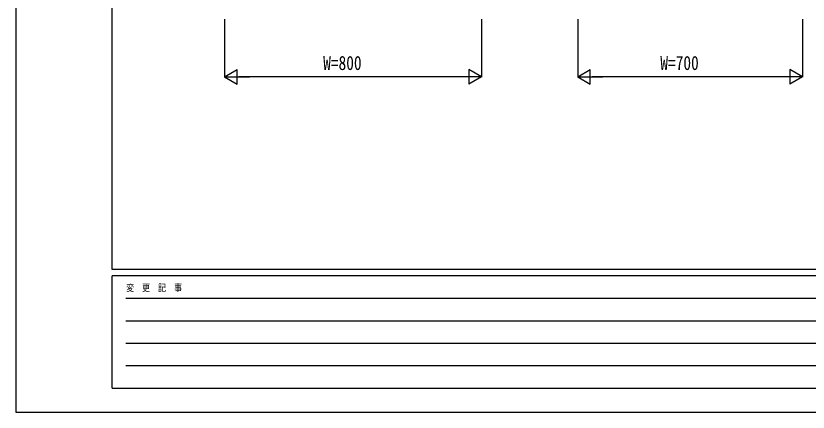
# Model space of a CAD drawing. Units: millimetres, scale not verified. Extents: x -4205 to 4205, y -2970 to 2970.
# Drawn here: x -4205 to -1737, y -2970 to -1735 of the extents above; entities that cross this region are included whole.
import ezdxf
from ezdxf.enums import TextEntityAlignment as Align

# ---------------------------------------------------------------- set-up
doc = ezdxf.new("R2010")
doc.units = ezdxf.units.MM
doc.header["$LTSCALE"] = 10
doc.layers.add('0-5_YKK_D', color=6, linetype='Continuous')
doc.layers.add('0-6_YKK_ZWAK', color=7, linetype='Continuous')
doc.styles.add('ＭＳ ゴシック', font='')
doc.styles.get('ＭＳ ゴシック').set_extended_font_data('MS Gothic')

msp = doc.modelspace()

# ---------------------------------------------------------------- linework, layer by layer
at = {"layer": '0-5_YKK_D'}
for p, q in [((-3554.99, -1745), (-3554.99, -1926)), ((-2754.99, -1745), (-2754.99, -1926)), ((-2454.99, -1745), (-2454.99, -1926)), ((-1754.99, -1745), (-1754.99, -1926)), ((-3554.99, -1925), (-3516.02, -1902.5)), ((-3516.02, -1947.5), (-3516.02, -1902.5)), ((-2754.99, -1925), (-2793.96, -1902.5)), ((-2793.96, -1902.5), (-2793.96, -1947.5)), ((-2454.99, -1925), (-2416.02, -1902.5)), ((-2416.02, -1947.5), (-2416.02, -1902.5)), ((-1754.99, -1925), (-1793.96, -1902.5)), ((-1793.96, -1902.5), (-1793.96, -1947.5)), ((-3554.99, -1925), (-3516.02, -1947.5)), ((-3554.99, -1925), (-3477.05, -1925)), ((-2799.99, -1925), (-3509.99, -1925)), ((-2754.99, -1925), (-2832.94, -1925)), ((-2754.99, -1925), (-2793.96, -1947.5)), ((-2454.99, -1925), (-2416.02, -1947.5)), ((-2454.99, -1925), (-2377.04, -1925)), ((-1799.99, -1925), (-2409.99, -1925)), ((-1754.99, -1925), (-1832.93, -1925)), ((-1754.99, -1925), (-1793.96, -1947.5))]:
    msp.add_line(p, q, dxfattribs=at)
at = {"layer": '0-6_YKK_ZWAK'}
for p, q in [((-3904.98, -2525), (-3904.98, 2775)), ((3895.02, -2525), (-3904.98, -2525)), ((-1304.98, -2545), (-3904.98, -2545)), ((-3904.98, -2895), (-3904.98, -2545)), ((-3862.48, -2615), (-1354.98, -2615)), ((-3862.48, -2685), (-1354.98, -2685)), ((-3862.48, -2755), (-1354.98, -2755)), ((-3862.48, -2825), (-1354.98, -2825)), ((-3904.98, -2895), (-1304.98, -2895))]:
    msp.add_line(p, q, dxfattribs=at)
msp.add_lwpolyline([(-4205, -2970), (4205, -2970), (4205, 2970), (-4205, 2970)], close=True, dxfattribs=at)

# ---------------------------------------------------------------- texts
at = {"layer": '0-5_YKK_D', "style": 'ＭＳ ゴシック', "width": 0.8}
for s, p in [('W=800', (-3247.79, -1917)), ('W=700', (-2197.79, -1917))]:
    msp.add_text(s, height=43.99, dxfattribs=at).set_placement(p, align=Align.BOTTOM_LEFT)
at = {"layer": '0-6_YKK_ZWAK', "style": 'ＭＳ ゴシック', "width": 0.8}
msp.add_text('変  更  記  事', height=21.99, dxfattribs=at).set_placement((-3861.31, -2600), align=Align.BOTTOM_LEFT)

doc.saveas('drawing.dxf')
